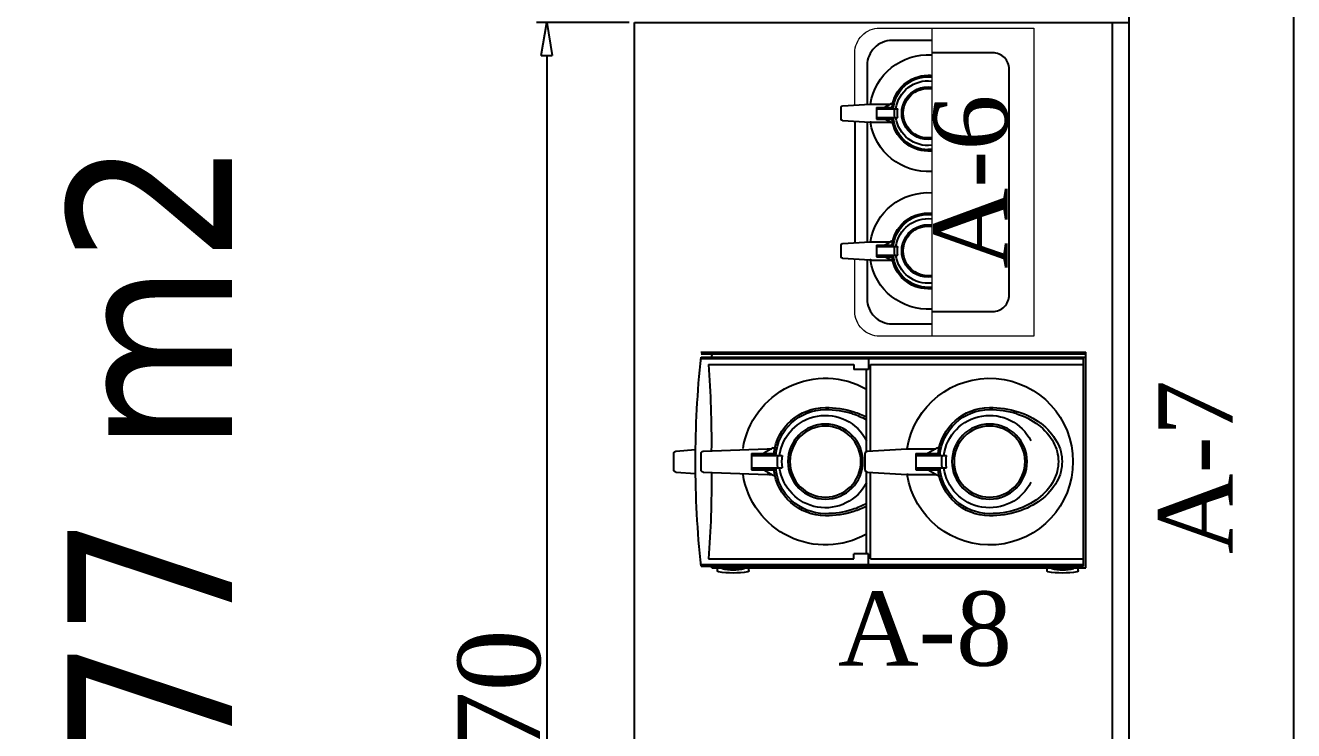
# Model space of a CAD drawing. Header units: millimetres. Extents: x -10501 to -7356, y 9378 to 11707.
# Drawn here: x -8326.9 to -8173, y 10640.3 to 10726 of the extents above; entities that cross this region are included whole.
import ezdxf

# ---------------------------------------------------------------- set-up
doc = ezdxf.new("R2010")
doc.units = ezdxf.units.MM
doc.header["$MEASUREMENT"] = 0
doc.linetypes.add('DASHED', pattern=[19.05, 12.7, -6.35])
for name, color, linetype in [('A MUT-TEF', 9, 'Continuous'), ('APO_3D_C10', 10, 'Continuous'), ('OC-Yazi_Mahal', 250, 'Continuous')]:
    doc.layers.add(name, color=color, linetype=linetype)
doc.layers.add('GRC-Ekipman', color=4, linetype='Continuous', lineweight=25)
doc.styles.add('PAFTAADI', font='tahoma.ttf')
doc.styles.get("Standard").update_dxf_attribs({"font": 'times.ttf'})
doc.dimstyles.new('ISO-25', dxfattribs={"dimtxt": 10, "dimasz": 4, "dimexe": 1.25, "dimexo": 0.625, "dimtad": 1, "dimdec": 1, "dimtxsty": 'Standard', "dimblk": 'CLOSEDBLANK', "dimcen": 2.5, "dimclrd": 1, "dimclre": 1, "dimadec": 0, "dimazin": 0, "dimtfac": 1, "dimtdec": 1, "dimtmove": 0, "dimatfit": 3, "dimldrblk": 'CLOSEDBLANK', "dimfxl": 1.25, "dimarcsym": 0})

# ---------------------------------------------------------------- blocks, each defined once
blk = doc.blocks.new('rewreewr')
at = {"layer": 'A MUT-TEF', "color": 7}
for p, q in [((3230.73, -3382.43), (3256.91, -3382.43)), ((3230.73, -3392.61), (3230.73, -3382.43)), ((3230.93, -3382.7), (3256.32, -3382.7)), ((3230.93, -3392.6), (3230.93, -3382.7)), ((3231.12, -3392.58), (3231.12, -3382.77)), ((3231.81, -3392.54), (3231.81, -3382.77)), ((3255.44, -3408.55), (3255.44, -3382.7)), ((3256.13, -3429.14), (3256.14, -3382.77)), ((3256.32, -3429.12), (3256.32, -3382.43)), ((3256.72, -3429.12), (3256.73, -3382.43)), ((3256.91, -3429.14), (3256.91, -3382.43)), ((3230.41, -3383.35), (3230.36, -3383.35)), ((3230.41, -3383.35), (3230.73, -3383.35)), ((3230.59, -3383.91), (3230.73, -3383.91)), ((3230.36, -3387.12), (3230.73, -3387.12)), ((3230.59, -3386.57), (3230.73, -3386.57)), ((3230.73, -3427.82), (3230.73, -3392.47)), ((3230.93, -3429.12), (3230.93, -3392.48)), ((3231.12, -3429.14), (3231.12, -3392.5)), ((3231.81, -3408.55), (3231.81, -3392.54)), ((3242.87, -3403.05), (3242.87, -3399.34)), ((3244.38, -3403.05), (3244.38, -3399.34)), ((3241.93, -3400.36), (3241.93, -3400.24)), ((3241.95, -3400.43), (3242.6, -3401.56)), ((3242.05, -3403.97), (3242.05, -3400.61)), ((3242.62, -3400.14), (3242.87, -3400.14)), ((3242.62, -3403.05), (3242.62, -3400.14)), ((3242.62, -3401.29), (3242.87, -3401.29)), ((3242.75, -3400.52), (3242.87, -3400.52)), ((3242.75, -3401.15), (3242.75, -3400.52)), ((3242.75, -3401.15), (3242.87, -3401.15)), ((3244.63, -3400.14), (3244.38, -3400.14)), ((3244.51, -3400.52), (3244.38, -3400.52)), ((3244.51, -3401.15), (3244.38, -3401.15)), ((3244.38, -3401.29), (3244.63, -3401.29)), ((3244.51, -3401.15), (3244.51, -3400.52)), ((3244.63, -3403.05), (3244.63, -3400.14)), ((3245.31, -3400.43), (3244.65, -3401.56)), ((3245.2, -3403.97), (3245.2, -3400.61)), ((3245.32, -3400.36), (3245.32, -3400.24)), ((3242.35, -3408.95), (3242.06, -3404.16)), ((3244.63, -3403.05), (3242.62, -3403.05)), ((3244.9, -3408.95), (3245.19, -3404.16)), ((3231.12, -3408.8), (3232.44, -3408.8)), ((3231.81, -3408.55), (3242.32, -3408.55)), ((3232.44, -3408.8), (3232.44, -3410.56)), ((3244.93, -3408.55), (3255.44, -3408.55)), ((3254.81, -3408.8), (3254.81, -3410.56)), ((3256.13, -3408.8), (3254.81, -3408.8)), ((3231.81, -3410.56), (3232.44, -3410.56)), ((3231.81, -3428.23), (3231.81, -3410.56)), ((3232.44, -3409.05), (3242.38, -3409.05)), ((3242.6, -3409.19), (3244.65, -3409.19)), ((3244.87, -3409.05), (3254.81, -3409.05)), ((3255.44, -3410.56), (3254.81, -3410.56)), ((3255.44, -3428.23), (3255.44, -3410.56)), ((3242.87, -3422.98), (3242.87, -3419.26)), ((3244.38, -3422.98), (3244.38, -3419.26)), ((3241.93, -3420.29), (3241.93, -3420.17)), ((3241.95, -3420.35), (3242.6, -3421.49)), ((3242.05, -3420.89), (3242.05, -3420.54)), ((3242.35, -3428.88), (3242.06, -3421.08)), ((3242.62, -3420.07), (3242.87, -3420.07)), ((3242.62, -3422.98), (3242.62, -3420.07)), ((3242.62, -3421.21), (3242.87, -3421.21)), ((3242.75, -3420.45), (3242.87, -3420.45)), ((3242.75, -3421.07), (3242.75, -3420.45)), ((3242.75, -3421.07), (3242.87, -3421.07)), ((3244.63, -3420.07), (3244.38, -3420.07)), ((3244.51, -3420.45), (3244.38, -3420.45)), ((3244.51, -3421.07), (3244.38, -3421.07)), ((3244.38, -3421.21), (3244.63, -3421.21)), ((3244.51, -3421.07), (3244.51, -3420.45)), ((3244.63, -3422.98), (3244.63, -3420.07)), ((3245.31, -3420.35), (3244.65, -3421.49)), ((3244.9, -3428.88), (3245.19, -3421.08)), ((3245.2, -3420.89), (3245.2, -3420.54)), ((3245.32, -3420.29), (3245.32, -3420.17)), ((3230.41, -3423.34), (3230.36, -3423.34)), ((3230.41, -3423.34), (3230.73, -3423.34)), ((3230.59, -3423.89), (3230.73, -3423.89)), ((3244.63, -3422.98), (3242.62, -3422.98)), ((3230.36, -3427.11), (3230.73, -3427.11)), ((3230.59, -3426.55), (3230.73, -3426.55)), ((3230.73, -3427.82), (3230.93, -3427.82)), ((3230.73, -3427.82), (3230.93, -3427.82)), ((3256.32, -3427.83), (3256.52, -3427.83)), ((3256.72, -3427.83), (3256.52, -3427.83)), ((3242.35, -3432.19), (3242.17, -3429.79)), ((3242.6, -3429.11), (3244.65, -3429.11)), ((3244.9, -3432.19), (3245.08, -3429.79)), ((3242.6, -3432.42), (3244.65, -3432.42))]:
    blk.add_line(p, q, dxfattribs=at)
for centre, radius in [((3243.63, -3394.11), 4.56), ((3243.63, -3394.11), 4.31), ((3243.63, -3414.03), 4.56), ((3243.63, -3414.03), 4.31)]:
    blk.add_circle(centre, radius, dxfattribs=at)
for centre, radius, start, end in [((3241.52, -3385.24), 11.42, 171.0331, 188.9629), ((3230.36, -3383.48), 0.126, 89.998, 171.0331), ((3236.81, -3385.24), 6.36, 167.9397, 192.0563), ((3243.63, -3394.11), 10.12, 278.931, 261.065), ((3244.64, -3392.13), 7.08, 118.9879, 143.2173), ((3243.63, -3390.29), 4.98, 89.998, 118.9879), ((3243.63, -3390.61), 4.85, 89.998, 118.6629), ((3243.63, -3390.29), 4.98, 61.0081, 89.998), ((3243.63, -3390.61), 4.85, 61.3331, 89.998), ((3242.61, -3392.13), 7.08, 36.7787, 61.0081), ((3230.36, -3387), 0.126, 188.9629, 269.998), ((3244.55, -3392.29), 6.77, 118.6629, 142.8476), ((3242.7, -3392.29), 6.77, 37.1484, 61.3331), ((3246.25, -3393.33), 9.08, 143.2173, 162.7926), ((3246, -3393.39), 8.59, 142.8476, 162.574), ((3241.25, -3393.39), 8.59, 17.422, 37.1484), ((3241, -3393.33), 9.08, 17.2033, 36.7787), ((3243.63, -3394.11), 5.61, 116.6245, 262.2711), ((3243.63, -3394.11), 5.61, 277.7249, 63.3715), ((3248.78, -3394.11), 11.73, 162.7926, 179.998), ((3248.29, -3394.11), 10.99, 162.574, 179.998), ((3238.97, -3394.11), 10.99, 359.998, 17.422), ((3238.47, -3394.11), 11.73, 359.998, 17.2033), ((3243.38, -3394.08), 6.33, 180.2834, 263.1009), ((3243.38, -3394.08), 6.08, 180.2952, 265.1965), ((3243.87, -3394.08), 6.08, 274.7995, 359.7008), ((3243.87, -3394.08), 6.33, 276.8951, 359.7126), ((3243.63, -3394.11), 5.28, 261.7848, 278.2112), ((3242.05, -3400.36), 0.126, 179.998, 209.998), ((3243.63, -3394.11), 5.81, 262.544, 277.452), ((3245.2, -3400.36), 0.126, 329.998, 359.998), ((3242.49, -3401.63), 0.126, 359.998, 29.998), ((3244.76, -3401.63), 0.126, 149.998, 179.998), ((3244.57, -3403.97), 2.51, 179.998, 184.3595), ((3242.68, -3403.97), 2.51, 355.6365, 359.998), ((3242.6, -3408.93), 0.251, 184.3595, 269.998), ((3244.65, -3408.93), 0.251, 269.998, 355.6365), ((3243.63, -3414.03), 10.12, 150.5096, 261.065), ((3248.78, -3414.03), 11.73, 162.7926, 179.998), ((3246.25, -3413.25), 9.08, 152.4728, 162.7926), ((3246, -3413.32), 8.59, 150.2381, 162.574), ((3243.63, -3414.03), 5.61, 117.3799, 262.2711), ((3243.63, -3414.03), 5.61, 277.7249, 62.6161), ((3243.63, -3414.03), 10.12, 278.931, 29.4864), ((3241.25, -3413.32), 8.59, 17.422, 29.7579), ((3241, -3413.25), 9.08, 17.2033, 27.5232), ((3238.47, -3414.03), 11.73, 359.998, 17.2033), ((3248.29, -3414.03), 10.99, 162.574, 179.998), ((3238.97, -3414.03), 10.99, 359.998, 17.422), ((3243.38, -3414), 6.33, 180.2834, 263.1009), ((3243.38, -3414), 6.08, 180.2952, 265.1965), ((3243.87, -3414), 6.08, 274.7995, 359.7008), ((3243.87, -3414), 6.33, 276.8951, 359.7126), ((3243.63, -3414.03), 5.28, 261.7848, 278.2112), ((3243.63, -3414.03), 5.81, 262.544, 277.452), ((3242.05, -3420.29), 0.126, 179.998, 209.998), ((3244.57, -3420.89), 2.51, 179.998, 184.3595), ((3242.68, -3420.89), 2.51, 355.6365, 359.998), ((3245.2, -3420.29), 0.126, 329.998, 359.998), ((3242.49, -3421.55), 0.126, 359.998, 29.998), ((3244.76, -3421.55), 0.126, 149.998, 179.998), ((3241.52, -3425.22), 11.42, 171.0331, 188.9629), ((3230.36, -3423.46), 0.126, 89.998, 171.0331), ((3236.81, -3425.22), 6.36, 167.9397, 192.0563), ((3230.36, -3426.98), 0.126, 188.9629, 269.998), ((3241.11, -3547.4), 119.54, 89.4179, 94.4616), ((3242.6, -3428.86), 0.251, 184.3595, 269.998), ((3244.65, -3428.86), 0.251, 269.998, 355.6365), ((3246.13, -3547.41), 119.54, 85.5344, 90.5776), ((3243.63, -3310.04), 119.75, 263.9114, 269.998), ((3243.63, -3310.04), 119.75, 269.998, 276.0846), ((3242.6, -3432.17), 0.251, 184.3595, 269.998), ((3244.65, -3432.17), 0.251, 269.998, 355.6365)]:
    blk.add_arc(centre, radius, start, end, dxfattribs=at)
blk = doc.blocks.new('ewrrweewr')
at = {"color": 7, "lineweight": 0}
blk.add_lwpolyline([(16002.64, 5375.52), (16002.64, 5384.91), (16002.64, 5387.91), (15965.23, 5387.91), (15965.23, 5375.52)], dxfattribs=at)
blk.add_lwpolyline([(15993.29, 5366.17), (15999.64, 5366.17, 0.414214), (16002.64, 5369.17), (16002.64, 5375.52), (15965.23, 5375.52), (15965.23, 5369.17, 0.414214), (15968.23, 5366.17), (15974.6, 5366.17)], format="xyb", dxfattribs=at)
at = {"layer": 'A MUT-TEF', "color": 7}
for p, q in [((15975.05, 5368.8), (15975.05, 5371.4)), ((15976.11, 5368.8), (15976.11, 5371.4)), ((15991.78, 5368.8), (15991.78, 5371.4)), ((15992.83, 5368.8), (15992.83, 5371.4)), ((15974.39, 5370.68), (15974.39, 5370.76)), ((15974.4, 5370.63), (15974.87, 5369.84)), ((15974.48, 5368.15), (15974.48, 5370.5)), ((15974.88, 5370.83), (15975.05, 5370.83)), ((15974.88, 5368.8), (15974.88, 5370.83)), ((15974.88, 5370.03), (15975.05, 5370.03)), ((15974.97, 5370.57), (15975.05, 5370.57)), ((15974.97, 5370.13), (15974.97, 5370.57)), ((15974.97, 5370.13), (15975.05, 5370.13)), ((15976.29, 5370.83), (15976.11, 5370.83)), ((15976.2, 5370.57), (15976.11, 5370.57)), ((15976.2, 5370.13), (15976.11, 5370.13)), ((15976.11, 5370.03), (15976.29, 5370.03)), ((15976.2, 5370.13), (15976.2, 5370.57)), ((15976.29, 5368.8), (15976.29, 5370.83)), ((15976.76, 5370.63), (15976.3, 5369.84)), ((15976.68, 5368.15), (15976.68, 5370.5)), ((15976.77, 5370.68), (15976.77, 5370.76)), ((15991.12, 5370.68), (15991.12, 5370.76)), ((15991.13, 5370.63), (15991.59, 5369.84)), ((15991.21, 5368.15), (15991.21, 5370.5)), ((15991.6, 5370.83), (15991.78, 5370.83)), ((15991.6, 5368.8), (15991.6, 5370.83)), ((15991.6, 5370.03), (15991.78, 5370.03)), ((15991.69, 5370.57), (15991.78, 5370.57)), ((15991.69, 5370.13), (15991.69, 5370.57)), ((15991.69, 5370.13), (15991.78, 5370.13)), ((15993.01, 5370.83), (15992.83, 5370.83)), ((15992.92, 5370.57), (15992.83, 5370.57)), ((15992.92, 5370.13), (15992.83, 5370.13)), ((15992.83, 5370.03), (15993.01, 5370.03)), ((15992.92, 5370.13), (15992.92, 5370.57)), ((15993.01, 5368.8), (15993.01, 5370.83)), ((15993.48, 5370.63), (15993.02, 5369.84)), ((15993.41, 5368.15), (15993.41, 5370.5)), ((15993.49, 5370.68), (15993.49, 5370.76)), ((15976.29, 5368.8), (15974.88, 5368.8)), ((15993.01, 5368.8), (15991.6, 5368.8)), ((15974.69, 5364.66), (15974.49, 5368.02)), ((15976.47, 5364.66), (15976.68, 5368.02)), ((15991.41, 5364.66), (15991.21, 5368.02)), ((15993.2, 5364.66), (15993.4, 5368.02)), ((15974.86, 5364.5), (15976.3, 5364.5)), ((15991.59, 5364.5), (15993.02, 5364.5))]:
    blk.add_line(p, q, dxfattribs=at)
for points in [[(15968.23, 5375.52), (15968.23, 5382.91, -0.414214), (15970.23, 5384.91), (15997.64, 5384.91, -0.414214), (15999.64, 5382.91), (15999.64, 5375.52)], [(15974.51, 5367.67), (15969.73, 5367.67, -0.414214), (15966.73, 5370.67), (15966.73, 5375.52)], [(16001.14, 5375.52), (16001.14, 5370.67, -0.414214), (15998.14, 5367.67), (15993.38, 5367.67)]]:
    blk.add_lwpolyline(points, format="xyb", dxfattribs=at)
for points in [[(15991.23, 5367.67), (15976.65, 5367.67)], [(15991.32, 5366.17), (15976.56, 5366.17)]]:
    blk.add_lwpolyline(points, dxfattribs=at)
for centre, radius, start, end in [((15975.58, 5375.05), 7.08, 176.2188, 261.065), ((15979.19, 5375.05), 8.21, 176.7383, 179.998), ((15975.41, 5375.08), 4.43, 180.2834, 263.1009), ((15978.84, 5375.05), 7.69, 176.5166, 179.998), ((15975.41, 5375.08), 4.26, 180.2952, 265.1965), ((15975.58, 5375.05), 3.93, 173.1679, 262.2711), ((15975.58, 5375.05), 3.19, 171.5789, 8.4211), ((15975.58, 5375.05), 3.01, 171.0833, 8.9167), ((15975.58, 5375.05), 3.93, 277.7249, 6.8321), ((15975.75, 5375.08), 4.26, 274.7995, 359.7008), ((15975.75, 5375.08), 4.43, 276.8951, 359.7126), ((15975.58, 5375.05), 7.08, 278.931, 3.7812), ((15972.32, 5375.06), 7.69, 359.998, 3.4817), ((15971.97, 5375.06), 8.21, 359.998, 3.26), ((15992.31, 5375.05), 7.08, 176.2188, 261.065), ((15995.91, 5375.05), 8.21, 176.7383, 179.998), ((15992.13, 5375.08), 4.43, 180.2834, 263.1009), ((15995.57, 5375.05), 7.69, 176.5166, 179.998), ((15992.13, 5375.08), 4.26, 180.2952, 265.1965), ((15992.31, 5375.05), 3.93, 173.1679, 262.2711), ((15992.31, 5375.05), 3.19, 171.5789, 8.4211), ((15992.31, 5375.05), 3.01, 171.0833, 8.9167), ((15992.31, 5375.05), 3.93, 277.7249, 6.8321), ((15992.48, 5375.08), 4.26, 274.7995, 359.7008), ((15992.48, 5375.08), 4.43, 276.8951, 359.7126), ((15992.31, 5375.05), 7.08, 278.931, 3.7812), ((15989.04, 5375.06), 7.69, 359.998, 3.4817), ((15988.7, 5375.06), 8.21, 359.998, 3.26), ((15975.58, 5375.05), 3.7, 261.7848, 278.2112), ((15992.31, 5375.05), 3.7, 261.7848, 278.2112), ((15974.48, 5370.68), 0.088, 179.998, 209.998), ((15974.79, 5369.79), 0.088, 359.998, 29.998), ((15975.58, 5375.05), 4.07, 262.544, 277.452), ((15976.37, 5369.79), 0.088, 149.998, 179.998), ((15976.68, 5370.68), 0.088, 329.998, 359.998), ((15991.21, 5370.68), 0.088, 179.998, 209.998), ((15991.51, 5369.79), 0.088, 359.998, 29.998), ((15992.31, 5375.05), 4.07, 262.544, 277.452), ((15993.1, 5369.79), 0.088, 149.998, 179.998), ((15993.41, 5370.68), 0.088, 329.998, 359.998), ((15976.24, 5368.15), 1.76, 179.998, 184.3595), ((15974.92, 5368.15), 1.76, 355.6365, 359.998), ((15992.97, 5368.15), 1.76, 179.998, 184.3595), ((15991.65, 5368.15), 1.76, 355.6365, 359.998), ((15974.86, 5364.68), 0.176, 184.3595, 269.998), ((15976.3, 5364.68), 0.176, 269.998, 355.6365), ((15991.59, 5364.68), 0.176, 184.3595, 269.998), ((15993.02, 5364.68), 0.176, 269.998, 355.6365)]:
    blk.add_arc(centre, radius, start, end, dxfattribs=at)
blk = doc.blocks.new('CekmCTezg.170-60')
for p, q in [((-170, 0), (0, 0)), ((-170, -60), (-170, 0)), ((0, 0), (0, -60)), ((0, -2), (-170, -2)), ((0, -60), (-170, -60)), ((-52, -60), (-52, -62)), ((-6, -62), (-52, -62))]:
    blk.add_line(p, q)
at = {"linetype": 'DASHED'}
for p, q in [((-52, -2), (-52, -62)), ((-6, -2), (-6, -62))]:
    blk.add_line(p, q, dxfattribs=at)
at = {"color": 33, "linetype": 'DASHED'}
for p, q in [((-52, -2), (-6, -60)), ((-6, -2), (-52, -60))]:
    blk.add_line(p, q, dxfattribs=at)
blk = doc.blocks.new('_ClosedBlank')
at = {"color": 0, "lineweight": -2}
for p, q in [((-1, 0.167), (0, 0)), ((-1, 0.167), (-1, -0.167)), ((0, 0), (-1, -0.167))]:
    blk.add_line(p, q, dxfattribs=at)
blk = doc.blocks.new('*D47')
at = {"color": 1, "linetype": 'Continuous', "lineweight": -2, "ltscale": 5, "transparency": 16777216}
for p, q in [((-8253.65, 10726.29), (-8264.91, 10726.29)), ((-8263.66, 10722.29), (-8263.66, 10560.29)), ((-8253.65, 10556.29), (-8264.91, 10556.29))]:
    blk.add_line(p, q, dxfattribs=at)
at = {"layer": 'DEFPOINTS', "color": 0, "ltscale": 5, "transparency": 16777216}
for p in [(-8253.03, 10726.29), (-8263.66, 10556.29), (-8253.03, 10556.29)]:
    blk.add_point(p, dxfattribs=at)
at = {"color": 1, "lineweight": -2, "ltscale": 5, "transparency": 16777216, "xscale": 4, "yscale": 4, "zscale": 4}
for p, rotation in [((-8263.66, 10726.29), 90), ((-8263.66, 10556.29), 270)]:
    blk.add_blockref('_ClosedBlank', p, dxfattribs=dict(at, rotation=rotation))
at = {"color": 0, "ltscale": 5, "transparency": 16777216, "insert": (-8269.39, 10641.29), "char_height": 10, "attachment_point": 5, "rotation": 90}
blk.add_mtext('170', dxfattribs=at)

msp = doc.modelspace()

# ---------------------------------------------------------------- linework, layer by layer
at = {"color": 0, "ltscale": 5}
for p, q in [((-8173.03, 11171.29), (-8173.03, 10359.29)), ((-8193.03, 10846.29), (-8193.03, 10049.29)), ((-8193.03, 10846.29), (-8193.03, 10050.19)), ((-8193.03, 10846.29), (-8193.03, 10551.29))]:
    msp.add_line(p, q, dxfattribs=at)

# ---------------------------------------------------------------- block references
at = {"color": 0, "lineweight": 0, "xscale": -1, "rotation": 270}
msp.add_blockref('ewrrweewr', (-13592.45, -5277.02), dxfattribs=at)
at = {"color": 0, "xscale": -1, "rotation": 270}
msp.add_blockref('rewreewr', (-4815.82, 7429.35), dxfattribs=at)
at = {"layer": 'GRC-Ekipman', "rotation": 270}
msp.add_blockref('CekmCTezg.170-60', (-8193.03, 10556.29), dxfattribs=at)

# ---------------------------------------------------------------- texts
at = {"layer": 'APO_3D_C10', "color": 1, "char_height": 9, "attachment_point": 1, "rotation": 90}
for s, insert in [('{\\C0;A-6}', (-8216.73, 10696.41)), ('{\\C0;A-7}', (-8189.44, 10661.73))]:
    msp.add_mtext_dynamic_manual_height_columns(s, width=53.2196, gutter_width=75, heights=[0], dxfattribs=dict(at, insert=insert))
at = {"layer": 'APO_3D_C10', "color": 1, "insert": (-8228.35, 10657.2), "char_height": 9, "attachment_point": 1}
msp.add_mtext_dynamic_manual_height_columns('{\\C0;A-8}', width=53.2196, gutter_width=75, heights=[0], dxfattribs=at)
at = {"layer": 'OC-Yazi_Mahal', "color": 0, "insert": (-8338.53, 10568.96), "char_height": 10, "attachment_point": 2, "rotation": 90, "style": 'PAFTAADI'}
msp.add_mtext_dynamic_manual_height_columns('\\P{\\H2x;CAFE+SERVİS/12.77 m2}', width=395.525, gutter_width=12.5, heights=[0], dxfattribs=at)

# ---------------------------------------------------------------- dimensions: what is measured, and where the dimension line sits
at = {"color": 0, "ltscale": 5}
dim = msp.add_linear_dim(base=(-8263.66, 10556.29), p1=(-8253.03, 10726.29), p2=(-8253.03, 10556.29), angle=90, dimstyle='ISO-25', dxfattribs=at)
dim.commit()
dim.dimension.update_dxf_attribs({"geometry": '*D47', "text_midpoint": (-8269.39, 10641.29)})

doc.saveas('drawing.dxf')
